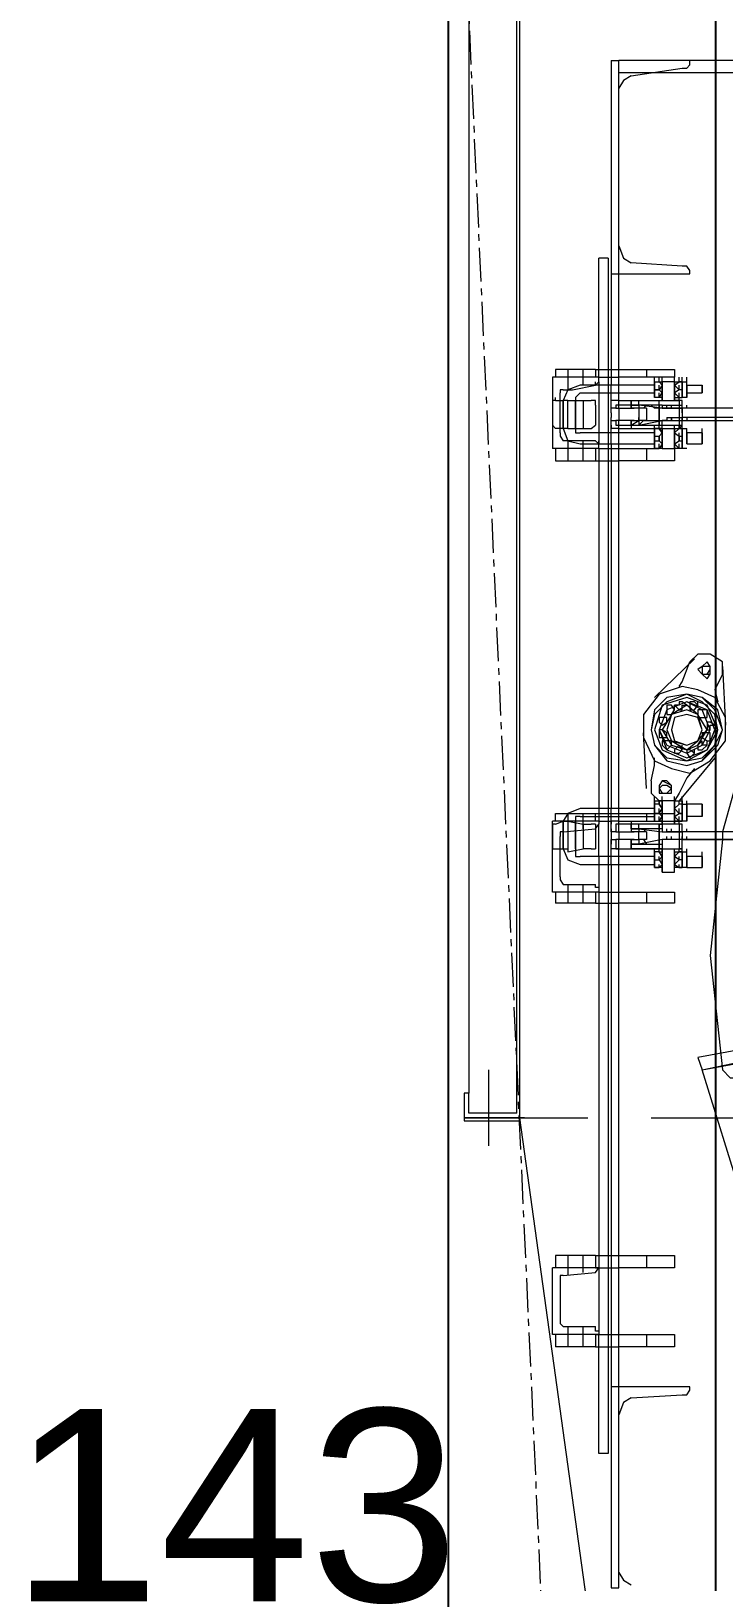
# Model space of a CAD drawing. Header units: millimetres. Extents: x 3220 to 226993, y 817 to 176024.
# Drawn here: x 157103 to 157751, y 88028 to 89478 of the extents above; entities that cross this region are included whole.
import ezdxf

# ---------------------------------------------------------------- set-up
doc = ezdxf.new("R2010")
doc.units = ezdxf.units.MM
doc.linetypes.add('AXES', pattern=[50.8, 31.75, -6.35, 6.35, -6.35])
doc.layers.add('Axe', color=1, linetype='AXES', lineweight=9)
doc.layers.add('Repère', color=76, linetype='Continuous')
doc.styles.get("Standard").update_dxf_attribs({"font": 'arial.ttf'})

# ---------------------------------------------------------------- blocks, each defined once
blk = doc.blocks.new('ligne broyage L 2')
at = {"color": 7, "linetype": 'Continuous', "lineweight": 5, "true_color": 0x000007}
for points in [[(-750.8, 10661.1), (-750.8, 12956.8)], [(-747.9, 10656.7), (-747.9, 12956.8)], [(-662.5, 11646.2), (-662.5, 11342.4), (-662.5, 11342.4)], [(-662.5, 11646.2), (-655.3, 11646.2), (-655.3, 11646.2)], [(-109.9, 11646.2), (-655.3, 11646.2), (-655.3, 11646.2)], [(-655.3, 11634.6), (-655.3, 11646.2)], [(-655.3, 11328), (-655.3, 11646.2), (-655.3, 11646.2)], [(-643.7, 11631.7), (-596, 11639), (-591.7, 11639), (-588.8, 11641.9), (-588.8, 11646.2)], [(-109.9, 11634.6), (-655.3, 11634.6)], [(-643.7, 11631.7), (-651, 11627.4), (-655.3, 11620.2)], [(-655.3, 11472.6), (-655.3, 11620.2)], [(-655.3, 11472.6), (-651, 11461), (-643.7, 11456.7)], [(-665.4, 11461), (-674.1, 11461)], [(-674.1, 11349.7), (-674.1, 11461), (-674.1, 11461)], [(-665.4, 11461), (-665.4, 10342.8), (-665.4, 10342.8)], [(-588.8, 11446.6), (-588.8, 11449.5), (-591.7, 11453.8), (-596, 11453.8), (-643.7, 11456.7)], [(-662.5, 11446.6), (-588.8, 11446.6)], [(-677, 11356.9), (-714.6, 11356.9)], [(-714.6, 11356.9), (-714.6, 11349.7)], [(-703, 11356.9), (-703, 11349.7)], [(-688.6, 11349.7), (-688.6, 11356.9)], [(-677, 11356.9), (-603.2, 11356.9), (-603.2, 11349.7), (-655.3, 11349.7)], [(-677, 11356.9), (-677, 11349.7)], [(-629.3, 11356.9), (-629.3, 11349.7)], [(-674.1, 11345.3), (-674.1, 11349.7), (-717.5, 11349.7), (-717.5, 11283.1)], [(-707.4, 11338.1), (-698.7, 11338.1), (-677, 11342.4), (-674.1, 11345.3)], [(-691.5, 11342.4), (-703, 11338.1), (-707.4, 11328)], [(-703, 11349.7), (-703, 11338.1)], [(-622, 11342.4), (-691.5, 11342.4)], [(-688.6, 11342.4), (-688.6, 11349.7)], [(-677, 11342.4), (-677, 11345.3), (-677, 11345.3)], [(-674.1, 11349.7), (-655.3, 11349.7), (-655.3, 11349.7)], [(-674.1, 11345.3), (-674.1, 11287.5), (-674.1, 11287.5)], [(-662.5, 11316.4), (-662.5, 11342.4), (-662.5, 11342.4)], [(-622, 11345.3), (-622, 11349.7)], [(-622, 11345.3), (-622, 11349.7)], [(-622, 11345.3), (-622, 11349.7), (-622, 11349.7)], [(-622, 11342.4), (-622, 11345.3)], [(-622, 11342.4), (-622, 11345.3), (-622, 11345.3)], [(-622, 11342.4), (-622, 11345.3), (-622, 11345.3)], [(-622, 11345.3), (-622, 11342.4), (-622, 11342.4)], [(-622, 11342.4), (-622, 11345.3), (-617.7, 11345.3)], [(-622, 11345.3), (-617.7, 11345.3), (-614.8, 11342.4), (-617.7, 11338.1)], [(-622, 11342.4), (-622, 11345.3), (-622, 11345.3)], [(-622, 11338.1), (-622, 11342.4), (-622, 11342.4)], [(-622, 11338.1), (-622, 11342.4)], [(-622, 11338.1), (-622, 11342.4), (-622, 11342.4)], [(-622, 11335.2), (-622, 11342.4), (-622, 11342.4)], [(-622, 11342.4), (-622, 11335.2), (-622, 11335.2)], [(-622, 11342.4), (-622, 11338.1), (-617.7, 11338.1)], [(-617.7, 11345.3), (-617.7, 11349.7), (-617.7, 11349.7)], [(-617.7, 11345.3), (-614.8, 11342.4)], [(-617.7, 11345.3), (-614.8, 11345.3)], [(-617.7, 11338.1), (-617.7, 11342.4), (-617.7, 11342.4)], [(-617.7, 11338.1), (-617.7, 11342.4), (-617.7, 11342.4)], [(-614.8, 11345.3), (-614.8, 11349.7)], [(-614.8, 11345.3), (-614.8, 11349.7)], [(-614.8, 11342.4), (-614.8, 11345.3)], [(-614.8, 11342.4), (-614.8, 11345.3), (-614.8, 11345.3)], [(-614.8, 11328), (-614.8, 11345.3)], [(-614.8, 11345.3), (-614.8, 11328), (-614.8, 11328)], [(-603.2, 11345.3), (-614.8, 11345.3)], [(-614.8, 11335.2), (-614.8, 11342.4), (-614.8, 11342.4)], [(-614.8, 11342.4), (-614.8, 11335.2), (-614.8, 11335.2)], [(-603.2, 11345.3), (-603.2, 11349.7)], [(-603.2, 11342.4), (-603.2, 11345.3), (-603.2, 11345.3)], [(-603.2, 11342.4), (-603.2, 11345.3)], [(-603.2, 11345.3), (-603.2, 11342.4), (-603.2, 11342.4)], [(-603.2, 11345.3), (-603.2, 11328)], [(-603.2, 11345.3), (-603.2, 11328), (-603.2, 11328)], [(-603.2, 11345.3), (-598.9, 11345.3)], [(-603.2, 11342.4), (-598.9, 11345.3), (-596, 11345.3)], [(-603.2, 11335.2), (-603.2, 11342.4), (-603.2, 11342.4)], [(-603.2, 11342.4), (-603.2, 11335.2), (-603.2, 11335.2)], [(-603.2, 11342.4), (-598.9, 11338.1), (-598.9, 11338.1)], [(-598.9, 11345.3), (-598.9, 11349.7)], [(-598.9, 11345.3), (-598.9, 11349.7)], [(-596, 11342.4), (-596, 11345.3), (-598.9, 11345.3)], [(-596, 11342.4), (-596, 11338.1), (-598.9, 11338.1)], [(-598.9, 11338.1), (-598.9, 11342.4), (-598.9, 11342.4)], [(-598.9, 11338.1), (-598.9, 11342.4)], [(-596, 11345.3), (-596, 11349.7)], [(-596, 11345.3), (-596, 11349.7)], [(-596, 11345.3), (-596, 11342.4)], [(-596, 11345.3), (-591.7, 11345.3), (-591.7, 11345.3)], [(-596, 11342.4), (-596, 11345.3), (-596, 11345.3)], [(-596, 11338.1), (-596, 11342.4)], [(-596, 11335.2), (-596, 11342.4), (-596, 11342.4)], [(-596, 11338.1), (-596, 11342.4)], [(-596, 11342.4), (-596, 11335.2), (-596, 11335.2)], [(-591.7, 11345.3), (-591.7, 11349.7)], [(-591.7, 11330.9), (-591.7, 11345.3), (-591.7, 11345.3)], [(-591.7, 11342.4), (-577.2, 11342.4), (-577.2, 11342.4)], [(-591.7, 11342.4), (-591.7, 11330.9), (-591.7, 11330.9)], [(-717.5, 11328), (-717.5, 11304.8)], [(-714.6, 11328), (-717.5, 11328), (-717.5, 11328)], [(-714.6, 11328), (-714.6, 11330.9)], [(-714.6, 11328), (-707.4, 11328)], [(-707.4, 11338.1), (-710.3, 11338.1), (-710.3, 11335.2)], [(-710.3, 11297.6), (-710.3, 11335.2), (-710.3, 11335.2)], [(-707.4, 11328), (-707.4, 11301.9)], [(-703, 11328), (-707.4, 11328), (-707.4, 11328)], [(-707.4, 11301.9), (-707.4, 11328), (-707.4, 11328)], [(-703, 11301.9), (-703, 11328), (-688.6, 11328)], [(-691.5, 11335.2), (-695.8, 11330.9), (-695.8, 11328)], [(-695.8, 11301.9), (-695.8, 11328)], [(-695.8, 11328), (-695.8, 11301.9), (-695.8, 11301.9)], [(-691.5, 11335.2), (-622, 11335.2)], [(-688.6, 11328), (-688.6, 11301.9)], [(-688.6, 11328), (-681.3, 11328)], [(-677, 11323.6), (-677, 11328), (-681.3, 11328)], [(-662.5, 11328), (-662.5, 11330.9)], [(-662.5, 11328), (-662.5, 11330.9), (-662.5, 11330.9)], [(-655.3, 11328), (-662.5, 11328)], [(-662.5, 11316.4), (-662.5, 11328)], [(-655.3, 11320.7), (-655.3, 11328), (-655.3, 11328)], [(-655.3, 11328), (-643.7, 11328)], [(-643.7, 11323.6), (-643.7, 11328)], [(-643.7, 11323.6), (-643.7, 11328)], [(-643.7, 11328), (-598.9, 11328), (-598.9, 11328)], [(-643.7, 11328), (-643.7, 11320.7), (-643.7, 11320.7)], [(-636.5, 11323.6), (-636.5, 11328), (-636.5, 11328)], [(-622, 11335.2), (-622, 11338.1), (-622, 11338.1)], [(-622, 11335.2), (-622, 11338.1)], [(-617.7, 11338.1), (-622, 11338.1)], [(-622, 11335.2), (-622, 11338.1), (-622, 11338.1)], [(-622, 11338.1), (-622, 11335.2), (-622, 11335.2)], [(-622, 11330.9), (-622, 11335.2)], [(-622, 11330.9), (-622, 11335.2)], [(-622, 11335.2), (-622, 11330.9), (-622, 11330.9)], [(-617.7, 11330.9), (-622, 11330.9), (-622, 11335.2)], [(-622, 11330.9), (-622, 11335.2), (-622, 11335.2)], [(-617.7, 11330.9), (-622, 11330.9), (-622, 11330.9)], [(-617.7, 11338.1), (-614.8, 11335.2), (-614.8, 11335.2)], [(-614.8, 11335.2), (-617.7, 11338.1), (-617.7, 11338.1)], [(-617.7, 11330.9), (-614.8, 11335.2)], [(-617.7, 11330.9), (-617.7, 11335.2), (-617.7, 11335.2)], [(-617.7, 11330.9), (-617.7, 11335.2), (-617.7, 11335.2)], [(-614.8, 11330.9), (-617.7, 11330.9)], [(-617.7, 11301.9), (-617.7, 11328), (-617.7, 11328)], [(-617.7, 11328), (-614.8, 11328)], [(-614.8, 11335.2), (-614.8, 11338.1)], [(-614.8, 11335.2), (-614.8, 11338.1), (-614.8, 11338.1)], [(-614.8, 11330.9), (-614.8, 11335.2)], [(-614.8, 11330.9), (-614.8, 11335.2), (-614.8, 11335.2)], [(-603.2, 11335.2), (-603.2, 11338.1)], [(-596, 11330.9), (-596, 11338.1), (-598.9, 11338.1), (-603.2, 11335.2)], [(-603.2, 11335.2), (-598.9, 11330.9), (-598.9, 11330.9)], [(-603.2, 11330.9), (-603.2, 11335.2)], [(-603.2, 11330.9), (-596, 11330.9), (-596, 11330.9)], [(-603.2, 11328), (-603.2, 11330.9)], [(-598.9, 11328), (-603.2, 11328)], [(-598.9, 11330.9), (-598.9, 11335.2)], [(-598.9, 11330.9), (-598.9, 11335.2), (-598.9, 11335.2)], [(-598.9, 11330.9), (-596, 11330.9)], [(-598.9, 11328), (-598.9, 11330.9)], [(-598.9, 11328), (-598.9, 11301.9), (-598.9, 11301.9)], [(-596, 11328), (-598.9, 11328)], [(-596, 11338.1), (-596, 11335.2)], [(-596, 11330.9), (-596, 11335.2)], [(-596, 11330.9), (-596, 11335.2)], [(-596, 11330.9), (-596, 11335.2), (-596, 11335.2)], [(-596, 11330.9), (-596, 11335.2), (-596, 11335.2)], [(-591.7, 11330.9), (-596, 11330.9), (-596, 11330.9)], [(-596, 11316.4), (-596, 11328), (-596, 11328)], [(-591.7, 11330.9), (-591.7, 11335.2)], [(-591.7, 11335.2), (-577.2, 11335.2), (-577.2, 11335.2)], [(-677, 11323.6), (-677, 11304.8)], [(-662.5, 11320.7), (-662.5, 11323.6), (-662.5, 11323.6)], [(-662.5, 11320.7), (-662.5, 11323.6), (-662.5, 11323.6)], [(-658.2, 11320.7), (-662.5, 11320.7), (-662.5, 11320.7)], [(-662.5, 11316.4), (-662.5, 11312)], [(-662.5, 11309.2), (-662.5, 11312), (-662.5, 11312)], [(-662.5, 11304.8), (-662.5, 11312)], [(-662.5, 11309.2), (-662.5, 11312), (-662.5, 11312)], [(-662.5, 11287.5), (-662.5, 11312), (-662.5, 11312)], [(-658.2, 11323.6), (-658.2, 11320.7)], [(-643.7, 11323.6), (-658.2, 11323.6)], [(-658.2, 11320.7), (-640.8, 11320.7), (-640.8, 11320.7)], [(-655.3, 11320.7), (-655.3, 11309.2), (-655.3, 11309.2)], [(-614.8, 11323.6), (-643.7, 11323.6)], [(-614.8, 11320.7), (-622, 11320.7), (-624.9, 11323.6), (-643.7, 11323.6)], [(-643.7, 11323.6), (-636.5, 11323.6), (-636.5, 11323.6)], [(-629.3, 11320.7), (-643.7, 11320.7), (-643.7, 11320.7)], [(-636.5, 11323.6), (-636.5, 11320.7), (-636.5, 11320.7)], [(-636.5, 11323.6), (-636.5, 11320.7)], [(-596, 11320.7), (-614.8, 11320.7), (-636.5, 11323.6)], [(-636.5, 11320.7), (-636.5, 11309.2), (-636.5, 11309.2)], [(-636.5, 11309.2), (-636.5, 11312)], [(-636.5, 11309.2), (-636.5, 11312)], [(-629.3, 11323.6), (-632.2, 11320.7), (-632.2, 11320.7)], [(-629.3, 11320.7), (-629.3, 11309.2)], [(-617.7, 11323.6), (-617.7, 11304.8)], [(-614.8, 11323.6), (-596, 11323.6)], [(-614.8, 11323.6), (-614.8, 11320.7)], [(-614.8, 11320.7), (-610.5, 11320.7), (-610.5, 11320.7)], [(-610.5, 11320.7), (-610.5, 11323.6)], [(-610.5, 11320.7), (-596, 11320.7), (-596, 11320.7)], [(-610.5, 11312), (-596, 11312), (-596, 11312)], [(-610.5, 11312), (-610.5, 11309.2)], [(-606.1, 11320.7), (-606.1, 11323.6)], [(-606.1, 11320.7), (-606.1, 11323.6)], [(-596, 11320.7), (-596, 11323.6)], [(-596, 11320.7), (-596, 11323.6)], [(-510.6, 11320.7), (-596, 11320.7)], [(-510.6, 11320.7), (-596, 11320.7)], [(-596, 11320.7), (-596, 11309.2)], [(-596, 11316.4), (-596, 11312)], [(-510.6, 11312), (-596, 11312)], [(-596, 11312), (-596, 11309.2), (-596, 11309.2)], [(-596, 11304.8), (-596, 11312), (-596, 11312)], [(-591.7, 11320.7), (-591.7, 11323.6)], [(-591.7, 11312), (-591.7, 11309.2), (-591.7, 11309.2)], [(-717.5, 11304.8), (-714.6, 11301.9), (-714.6, 11301.9)], [(-703, 11301.9), (-714.6, 11301.9), (-714.6, 11301.9)], [(-710.3, 11297.6), (-710.3, 11294.7), (-707.4, 11290.3)], [(-707.4, 11301.9), (-703, 11290.3), (-691.5, 11287.5)], [(-703, 11301.9), (-681.3, 11301.9), (-681.3, 11301.9)], [(-695.8, 11301.9), (-695.8, 11297.6), (-691.5, 11297.6)], [(-622, 11297.6), (-691.5, 11297.6), (-691.5, 11297.6)], [(-681.3, 11301.9), (-677, 11304.8), (-677, 11304.8)], [(-662.5, 11309.2), (-658.2, 11309.2)], [(-662.5, 11304.8), (-662.5, 11301.9), (-662.5, 11301.9)], [(-655.3, 11301.9), (-662.5, 11301.9), (-662.5, 11301.9)], [(-658.2, 11309.2), (-658.2, 11304.8)], [(-640.8, 11309.2), (-658.2, 11309.2), (-658.2, 11309.2)], [(-658.2, 11304.8), (-643.7, 11304.8)], [(-655.3, 11301.9), (-655.3, 11309.2), (-655.3, 11309.2)], [(-655.3, 11301.9), (-643.7, 11301.9)], [(-655.3, 10934.5), (-655.3, 11301.9), (-655.3, 11301.9)], [(-643.7, 11309.2), (-636.5, 11309.2), (-636.5, 11309.2)], [(-643.7, 11304.8), (-643.7, 11309.2)], [(-643.7, 11309.2), (-643.7, 11304.8)], [(-643.7, 11309.2), (-643.7, 11304.8), (-643.7, 11304.8)], [(-643.7, 11304.8), (-636.5, 11304.8), (-632.2, 11309.2), (-614.8, 11309.2)], [(-643.7, 11304.8), (-636.5, 11309.2), (-636.5, 11304.8)], [(-643.7, 11309.2), (-643.7, 11301.9), (-643.7, 11301.9)], [(-643.7, 11304.8), (-596, 11304.8), (-596, 11304.8)], [(-643.7, 11301.9), (-598.9, 11301.9), (-598.9, 11301.9)], [(-629.3, 11309.2), (-636.5, 11309.2), (-636.5, 11309.2)], [(-636.5, 11309.2), (-636.5, 11304.8)], [(-636.5, 11304.8), (-614.8, 11309.2), (-596, 11309.2)], [(-632.2, 11309.2), (-629.3, 11309.2)], [(-622, 11301.9), (-622, 11304.8)], [(-622, 11301.9), (-622, 11304.8), (-622, 11304.8)], [(-622, 11301.9), (-622, 11304.8)], [(-622, 11297.6), (-622, 11301.9)], [(-622, 11297.6), (-622, 11301.9), (-622, 11301.9)], [(-614.8, 11301.9), (-622, 11301.9), (-622, 11301.9)], [(-622, 11297.6), (-622, 11301.9)], [(-617.7, 11301.9), (-622, 11301.9), (-622, 11301.9)], [(-622, 11301.9), (-622, 11297.6)], [(-622, 11294.7), (-617.7, 11294.7), (-614.8, 11297.6), (-617.7, 11301.9)], [(-622, 11297.6), (-622, 11287.5), (-622, 11287.5)], [(-622, 11294.7), (-622, 11297.6)], [(-622, 11287.5), (-622, 11297.6), (-622, 11297.6)], [(-622, 11297.6), (-622, 11294.7)], [(-617.7, 11301.9), (-617.7, 11304.8), (-617.7, 11304.8)], [(-617.7, 11301.9), (-614.8, 11297.6), (-614.8, 11297.6)], [(-614.8, 11301.9), (-617.7, 11301.9)], [(-610.5, 11309.2), (-614.8, 11309.2), (-614.8, 11309.2)], [(-614.8, 11304.8), (-614.8, 11309.2)], [(-614.8, 11301.9), (-614.8, 11304.8)], [(-614.8, 11297.6), (-614.8, 11301.9)], [(-614.8, 11301.9), (-614.8, 11283.1), (-603.2, 11283.1), (-603.2, 11301.9)], [(-614.8, 11297.6), (-614.8, 11301.9), (-614.8, 11301.9)], [(-614.8, 11301.9), (-614.8, 11283.1), (-614.8, 11283.1)], [(-614.8, 11297.6), (-614.8, 11301.9), (-614.8, 11301.9)], [(-614.8, 11297.6), (-614.8, 11287.5), (-614.8, 11287.5)], [(-614.8, 11283.1), (-614.8, 11297.6), (-614.8, 11297.6)], [(-603.2, 11301.9), (-603.2, 11304.8)], [(-603.2, 11301.9), (-603.2, 11304.8)], [(-603.2, 11297.6), (-603.2, 11301.9)], [(-603.2, 11301.9), (-598.9, 11301.9)], [(-603.2, 11301.9), (-603.2, 11283.1)], [(-603.2, 11301.9), (-598.9, 11301.9), (-603.2, 11297.6)], [(-603.2, 11297.6), (-603.2, 11287.5), (-603.2, 11287.5)], [(-603.2, 11297.6), (-598.9, 11294.7)], [(-603.2, 11287.5), (-603.2, 11297.6), (-603.2, 11297.6)], [(-598.9, 11301.9), (-598.9, 11304.8)], [(-596, 11304.8), (-598.9, 11301.9), (-598.9, 11301.9)], [(-598.9, 11301.9), (-596, 11301.9), (-596, 11301.9)], [(-596, 11301.9), (-598.9, 11301.9), (-598.9, 11301.9)], [(-598.9, 11294.7), (-598.9, 11297.6)], [(-596, 11309.2), (-510.6, 11309.2)], [(-596, 11304.8), (-596, 11309.2)], [(-596, 11301.9), (-596, 11304.8)], [(-596, 11301.9), (-591.7, 11301.9), (-591.7, 11301.9)], [(-596, 11301.9), (-596, 11297.6), (-596, 11297.6)], [(-596, 11297.6), (-596, 11301.9), (-596, 11301.9)], [(-596, 11294.7), (-596, 11301.9), (-596, 11301.9)], [(-596, 11297.6), (-596, 11287.5), (-596, 11287.5)], [(-596, 11287.5), (-596, 11297.6), (-596, 11297.6)], [(-591.7, 11297.6), (-591.7, 11301.9)], [(-591.7, 11287.5), (-591.7, 11297.6)], [(-577.2, 11297.6), (-591.7, 11297.6)], [(-591.7, 11297.6), (-591.7, 11287.5), (-591.7, 11287.5)], [(-577.2, 11297.6), (-577.2, 11301.9), (-577.2, 11301.9)], [(-674.1, 11283.1), (-717.5, 11283.1)], [(-714.6, 11283.1), (-714.6, 11271.5)], [(-677, 11290.3), (-707.4, 11290.3), (-707.4, 11290.3)], [(-703, 11290.3), (-703, 11283.1)], [(-703, 11283.1), (-703, 11271.5)], [(-691.5, 11287.5), (-622, 11287.5), (-622, 11287.5)], [(-688.6, 11283.1), (-688.6, 11290.3)], [(-688.6, 11271.5), (-688.6, 11283.1)], [(-674.1, 11283.1), (-674.1, 11287.5), (-677, 11290.3)], [(-677, 11283.1), (-677, 11271.5)], [(-674.1, 11287.5), (-674.1, 11290.3), (-674.1, 11290.3)], [(-674.1, 11283.1), (-617.7, 11283.1), (-617.7, 11283.1)], [(-674.1, 11283.1), (-674.1, 10934.5), (-674.1, 10934.5)], [(-662.5, 11287.5), (-662.5, 10946.1), (-662.5, 10946.1)], [(-603.2, 11283.1), (-603.2, 11271.5), (-655.3, 11271.5)], [(-629.3, 11283.1), (-629.3, 11271.5)], [(-622, 11290.3), (-622, 11294.7)], [(-622, 11294.7), (-622, 11290.3), (-622, 11290.3)], [(-622, 11290.3), (-622, 11294.7), (-622, 11294.7)], [(-622, 11287.5), (-622, 11290.3), (-622, 11290.3)], [(-622, 11287.5), (-622, 11290.3)], [(-622, 11287.5), (-622, 11290.3), (-617.7, 11290.3)], [(-622, 11287.5), (-622, 11290.3)], [(-622, 11283.1), (-622, 11287.5)], [(-622, 11283.1), (-622, 11287.5)], [(-614.8, 11287.5), (-617.7, 11283.1), (-622, 11283.1), (-622, 11287.5)], [(-622, 11283.1), (-622, 11287.5)], [(-622, 11283.1), (-622, 11287.5)], [(-617.7, 11283.1), (-622, 11283.1)], [(-617.7, 11294.7), (-617.7, 11290.3)], [(-617.7, 11290.3), (-617.7, 11294.7)], [(-617.7, 11290.3), (-614.8, 11287.5)], [(-614.8, 11287.5), (-617.7, 11290.3)], [(-617.7, 11283.1), (-617.7, 11287.5), (-617.7, 11287.5)], [(-614.8, 11283.1), (-617.7, 11283.1)], [(-614.8, 11287.5), (-614.8, 11290.3)], [(-614.8, 11283.1), (-614.8, 11287.5)], [(-603.2, 11287.5), (-603.2, 11290.3)], [(-603.2, 11287.5), (-598.9, 11290.3), (-596, 11290.3)], [(-603.2, 11283.1), (-603.2, 11287.5)], [(-596, 11287.5), (-596, 11283.1), (-598.9, 11283.1), (-603.2, 11287.5)], [(-603.2, 11283.1), (-603.2, 11287.5), (-603.2, 11287.5)], [(-603.2, 11287.5), (-603.2, 11283.1), (-603.2, 11283.1)], [(-598.9, 11283.1), (-603.2, 11283.1), (-603.2, 11283.1)], [(-598.9, 11290.3), (-598.9, 11294.7)], [(-598.9, 11294.7), (-598.9, 11290.3)], [(-598.9, 11294.7), (-596, 11294.7)], [(-598.9, 11290.3), (-598.9, 11294.7), (-598.9, 11294.7)], [(-598.9, 11283.1), (-598.9, 11287.5)], [(-598.9, 11283.1), (-598.9, 11287.5)], [(-596, 11283.1), (-598.9, 11283.1), (-598.9, 11283.1)], [(-596, 11294.7), (-596, 11290.3)], [(-596, 11290.3), (-596, 11294.7)], [(-596, 11290.3), (-596, 11287.5), (-596, 11287.5)], [(-596, 11287.5), (-596, 11290.3)], [(-596, 11283.1), (-596, 11287.5)], [(-596, 11283.1), (-596, 11287.5)], [(-596, 11283.1), (-596, 11287.5), (-596, 11287.5)], [(-596, 11283.1), (-596, 11287.5)], [(-591.7, 11283.1), (-596, 11283.1), (-596, 11283.1)], [(-591.7, 11287.5), (-591.7, 11290.3)], [(-591.7, 11287.5), (-577.2, 11287.5)], [(-577.2, 11287.5), (-577.2, 11290.3), (-577.2, 11290.3)], [(-714.6, 11271.5), (-655.3, 11271.5), (-655.3, 11271.5)], [(-370.3, 11249.8), (-436.9, 11183.3), (-491.8, 11105.2), (-532.3, 11016.9), (-558.4, 10924.4)], [(-622, 11050.2), (-584.4, 11086.4)], [(-596, 11064.7), (-588.8, 11083.5)], [(-558.4, 11071.9), (-558.4, 11083.5), (-570, 11090.7), (-581.5, 11090.7), (-588.8, 11083.5)], [(-577.2, 11071.9), (-572.8, 11071.9), (-570, 11076.3), (-570, 11079.1), (-577.2, 11079.1), (-581.5, 11076.3)], [(-558.4, 11071.9), (-565.6, 11057.4)], [(-558.4, 11079.1), (-555.5, 11024.2)], [(-596, 11060.3), (-617.7, 11053.1), (-632.2, 11034.3), (-632.2, 11012.6), (-622, 10990.9)], [(-598.9, 11060.3), (-596, 11064.7)], [(-565.6, 11050.2), (-581.5, 11057.4), (-596, 11060.3)], [(-565.6, 11057.4), (-562.7, 11045.9), (-562.7, 11045.9)], [(-606.1, 11043), (-610.5, 11043), (-610.5, 11038.6)], [(-610.5, 11038.6), (-610.5, 11034.3), (-606.1, 11034.3)], [(-603.2, 11038.6), (-606.1, 11043), (-606.1, 11043)], [(-606.1, 11034.3), (-603.2, 11038.6), (-603.2, 11038.6)], [(-598.9, 11043), (-603.2, 11043), (-598.9, 11038.6)], [(-603.2, 11038.6), (-603.2, 11043), (-603.2, 11043)], [(-596, 11045.9), (-598.9, 11045.9), (-598.9, 11043)], [(-598.9, 11038.6), (-596, 11038.6), (-596, 11043)], [(-591.7, 11043), (-596, 11045.9)], [(-596, 11043), (-591.7, 11043), (-591.7, 11043)], [(-588.8, 10979.3), (-570, 10990.9), (-555.5, 11009.7), (-555.5, 11031.4), (-565.6, 11050.2)], [(-588.8, 11045.9), (-588.8, 11043), (-588.8, 11043)], [(-581.5, 11043), (-584.4, 11045.9), (-588.8, 11045.9)], [(-588.8, 11043), (-588.8, 11038.6), (-584.4, 11038.6)], [(-584.4, 11038.6), (-581.5, 11043), (-581.5, 11043)], [(-581.5, 11043), (-581.5, 11045.9), (-581.5, 11045.9)], [(-577.2, 11038.6), (-581.5, 11038.6), (-581.5, 11034.3)], [(-572.8, 11034.3), (-572.8, 11038.6), (-577.2, 11038.6)], [(-572.8, 11034.3), (-572.8, 11038.6), (-572.8, 11038.6)], [(-614.8, 11031.4), (-617.7, 11031.4), (-617.7, 11027.1)], [(-617.7, 11027.1), (-614.8, 11024.2), (-614.8, 11024.2)], [(-610.5, 11031.4), (-614.8, 11031.4), (-614.8, 11031.4)], [(-614.8, 11024.2), (-610.5, 11027.1), (-610.5, 11027.1)], [(-610.5, 11027.1), (-610.5, 11031.4), (-610.5, 11031.4)], [(-581.5, 11034.3), (-581.5, 11031.4), (-577.2, 11031.4)], [(-577.2, 11031.4), (-572.8, 11031.4), (-572.8, 11034.3)], [(-572.8, 11027.1), (-572.8, 11019.8), (-572.8, 11019.8)], [(-570, 11027.1), (-572.8, 11027.1), (-572.8, 11027.1)], [(-572.8, 11019.8), (-570, 11019.8), (-570, 11024.2)], [(-565.6, 11024.2), (-570, 11027.1), (-570, 11027.1)], [(-570, 11024.2), (-565.6, 11024.2)], [(-629.3, 10964.9), (-632.2, 11016.9), (-632.2, 11016.9)], [(-617.7, 11019.8), (-617.7, 11012.6), (-617.7, 11012.6)], [(-614.8, 11019.8), (-617.7, 11019.8), (-617.7, 11019.8)], [(-617.7, 11012.6), (-610.5, 11012.6), (-610.5, 11012.6)], [(-610.5, 11016.9), (-614.8, 11019.8), (-614.8, 11019.8)], [(-614.8, 11009.7), (-614.8, 11005.4), (-610.5, 11001)], [(-610.5, 11009.7), (-614.8, 11009.7), (-614.8, 11009.7)], [(-610.5, 11012.6), (-610.5, 11016.9), (-610.5, 11016.9)], [(-606.1, 11005.4), (-606.1, 11009.7), (-610.5, 11009.7)], [(-606.1, 11005.4), (-606.1, 11009.7), (-606.1, 11009.7)], [(-577.2, 11009.7), (-581.5, 11005.4), (-581.5, 11005.4)], [(-572.8, 11016.9), (-577.2, 11016.9), (-577.2, 11012.6)], [(-577.2, 11012.6), (-572.8, 11009.7), (-570, 11009.7)], [(-572.8, 11005.4), (-577.2, 11005.4), (-577.2, 11009.7)], [(-570, 11016.9), (-572.8, 11016.9), (-572.8, 11016.9)], [(-572.8, 11005.4), (-572.8, 11009.7)], [(-570, 11012.6), (-570, 11016.9)], [(-570, 11009.7), (-570, 11012.6), (-570, 11012.6)], [(-622, 10986.6), (-622, 10993.8), (-622, 10993.8)], [(-606.1, 11005.4), (-610.5, 11001), (-610.5, 11001)], [(-596, 11001), (-598.9, 11005.4), (-603.2, 11001)], [(-603.2, 11001), (-603.2, 10998.1), (-603.2, 10998.1)], [(-603.2, 10998.1), (-598.9, 10998.1), (-598.9, 10998.1)], [(-598.9, 10998.1), (-596, 11001)], [(-565.6, 10993.8), (-598.9, 10953.3)], [(-596, 11001), (-596, 11005.4), (-596, 11005.4)], [(-591.7, 11001), (-591.7, 10998.1), (-591.7, 10998.1)], [(-588.8, 11001), (-591.7, 11001), (-591.7, 11001)], [(-591.7, 10998.1), (-588.8, 10993.8), (-584.4, 10998.1)], [(-584.4, 10998.1), (-588.8, 11001), (-588.8, 11001)], [(-584.4, 10998.1), (-584.4, 11001)], [(-581.5, 11001), (-577.2, 11001), (-572.8, 11005.4)], [(-581.5, 11005.4), (-581.5, 11001), (-581.5, 11001)], [(-624.9, 10972.1), (-622, 10986.6)], [(-622, 10990.9), (-606.1, 10983.7), (-588.8, 10979.3)], [(-584.4, 10983.7), (-591.7, 10975)], [(-624.9, 10972.1), (-624.9, 10960.5), (-617.7, 10953.3)], [(-591.7, 10975), (-598.9, 10960.5), (-603.2, 10953.3), (-617.7, 10953.3)], [(-614.8, 10960.5), (-610.5, 10960.5), (-606.1, 10964.9), (-606.1, 10967.8), (-610.5, 10972.1), (-614.8, 10972.1), (-617.7, 10967.8), (-617.7, 10964.9)], [(-622, 10953.3), (-622, 10957.6)], [(-622, 10953.3), (-622, 10957.6)], [(-622, 10950.4), (-622, 10953.3)], [(-622, 10950.4), (-622, 10953.3)], [(-622, 10953.3), (-617.7, 10953.3), (-617.7, 10953.3)], [(-622, 10953.3), (-622, 10950.4), (-622, 10950.4)], [(-622, 10946.1), (-622, 10950.4), (-622, 10950.4)], [(-614.8, 10946.1), (-617.7, 10950.4), (-622, 10950.4)], [(-622, 10950.4), (-622, 10946.1)], [(-617.7, 10953.3), (-614.8, 10953.3)], [(-617.7, 10950.4), (-614.8, 10946.1)], [(-614.8, 10953.3), (-614.8, 10957.6)], [(-614.8, 10953.3), (-614.8, 10957.6)], [(-614.8, 10931.6), (-614.8, 10953.3)], [(-614.8, 10946.1), (-614.8, 10953.3), (-614.8, 10953.3)], [(-614.8, 10950.4), (-614.8, 10953.3)], [(-603.2, 10953.3), (-614.8, 10953.3)], [(-614.8, 10953.3), (-614.8, 10931.6), (-614.8, 10931.6)], [(-614.8, 10950.4), (-614.8, 10953.3), (-614.8, 10953.3)], [(-603.2, 10953.3), (-603.2, 10957.6)], [(-603.2, 10953.3), (-603.2, 10931.6)], [(-603.2, 10953.3), (-598.9, 10953.3)], [(-603.2, 10946.1), (-603.2, 10953.3), (-603.2, 10953.3)], [(-603.2, 10950.4), (-603.2, 10953.3)], [(-603.2, 10953.3), (-603.2, 10946.1), (-603.2, 10946.1)], [(-603.2, 10953.3), (-603.2, 10931.6), (-603.2, 10931.6)], [(-598.9, 10950.4), (-603.2, 10946.1)], [(-598.9, 10953.3), (-596, 10953.3), (-596, 10950.4)], [(-598.9, 10950.4), (-598.9, 10953.3)], [(-598.9, 10950.4), (-598.9, 10953.3)], [(-596, 10946.1), (-596, 10950.4), (-598.9, 10950.4)], [(-596, 10953.3), (-596, 10957.6)], [(-596, 10946.1), (-596, 10953.3), (-596, 10953.3)], [(-596, 10953.3), (-596, 10950.4)], [(-596, 10950.4), (-591.7, 10950.4), (-591.7, 10950.4)], [(-596, 10950.4), (-596, 10946.1)], [(-591.7, 10950.4), (-591.7, 10953.3)], [(-577.2, 10946.1), (-577.2, 10950.4), (-591.7, 10950.4)], [(-591.7, 10950.4), (-591.7, 10934.5), (-591.7, 10934.5)], [(-591.7, 10934.5), (-591.7, 10950.4)], [(-674.1, 10934.5), (-717.5, 10934.5), (-717.5, 10934.5)], [(-717.5, 10867.9), (-717.5, 10934.5)], [(-714.6, 10934.5), (-714.6, 10941.7), (-677, 10941.7)], [(-714.6, 10931.6), (-707.4, 10934.5), (-707.4, 10934.5)], [(-691.5, 10946.1), (-703, 10941.7), (-707.4, 10934.5)], [(-707.4, 10908.5), (-707.4, 10934.5), (-707.4, 10934.5)], [(-707.4, 10934.5), (-703, 10934.5), (-703, 10934.5)], [(-707.4, 10934.5), (-707.4, 10908.5)], [(-703, 10941.7), (-703, 10934.5)], [(-703, 10934.5), (-703, 10924.4)], [(-703, 10934.5), (-688.6, 10931.6)], [(-703, 10934.5), (-703, 10908.5)], [(-691.5, 10938.8), (-695.8, 10938.8), (-695.8, 10934.5)], [(-695.8, 10934.5), (-695.8, 10908.5), (-695.8, 10908.5)], [(-695.8, 10908.5), (-695.8, 10934.5)], [(-622, 10946.1), (-691.5, 10946.1)], [(-691.5, 10938.8), (-622, 10938.8)], [(-688.6, 10934.5), (-688.6, 10941.7), (-688.6, 10941.7)], [(-688.6, 10927.3), (-688.6, 10934.5)], [(-677, 10934.5), (-677, 10941.7), (-677, 10941.7)], [(-677, 10941.7), (-603.2, 10941.7), (-603.2, 10934.5)], [(-674.1, 10934.5), (-662.5, 10934.5), (-662.5, 10934.5)], [(-674.1, 10934.5), (-674.1, 10931.6)], [(-662.5, 10924.4), (-662.5, 10946.1), (-662.5, 10946.1)], [(-655.3, 10934.5), (-662.5, 10934.5)], [(-662.5, 10934.5), (-662.5, 10931.6), (-662.5, 10931.6)], [(-655.3, 10934.5), (-643.7, 10934.5)], [(-655.3, 10924.4), (-655.3, 10934.5), (-655.3, 10934.5)], [(-643.7, 10934.5), (-643.7, 10924.4), (-643.7, 10924.4)], [(-643.7, 10934.5), (-598.9, 10934.5), (-598.9, 10934.5)], [(-629.3, 10941.7), (-629.3, 10934.5)], [(-622, 10946.1), (-622, 10934.5), (-622, 10934.5)], [(-622, 10938.8), (-622, 10946.1), (-622, 10946.1)], [(-622, 10941.7), (-622, 10946.1), (-622, 10946.1)], [(-622, 10941.7), (-622, 10946.1)], [(-622, 10941.7), (-622, 10946.1), (-622, 10946.1)], [(-617.7, 10941.7), (-622, 10941.7), (-622, 10946.1)], [(-622, 10938.8), (-622, 10941.7), (-622, 10941.7)], [(-622, 10941.7), (-622, 10938.8)], [(-617.7, 10941.7), (-622, 10941.7)], [(-622, 10938.8), (-622, 10941.7)], [(-622, 10938.8), (-622, 10941.7), (-622, 10941.7)], [(-622, 10938.8), (-622, 10934.5), (-622, 10934.5)], [(-622, 10934.5), (-622, 10938.8)], [(-622, 10934.5), (-622, 10938.8)], [(-622, 10934.5), (-622, 10938.8), (-622, 10938.8)], [(-622, 10934.5), (-617.7, 10934.5)], [(-622, 10934.5), (-617.7, 10934.5), (-617.7, 10934.5)], [(-617.7, 10941.7), (-614.8, 10946.1)], [(-617.7, 10941.7), (-617.7, 10946.1)], [(-617.7, 10941.7), (-617.7, 10946.1), (-617.7, 10946.1)], [(-614.8, 10938.8), (-617.7, 10941.7)], [(-617.7, 10941.7), (-614.8, 10938.8)], [(-617.7, 10934.5), (-617.7, 10938.8), (-617.7, 10938.8)], [(-617.7, 10934.5), (-617.7, 10938.8), (-617.7, 10938.8)], [(-617.7, 10934.5), (-614.8, 10938.8)], [(-614.8, 10934.5), (-617.7, 10934.5)], [(-614.8, 10946.1), (-614.8, 10938.8), (-614.8, 10938.8)], [(-614.8, 10938.8), (-614.8, 10946.1), (-614.8, 10946.1)], [(-614.8, 10938.8), (-614.8, 10941.7)], [(-614.8, 10934.5), (-614.8, 10938.8), (-614.8, 10938.8)], [(-614.8, 10934.5), (-614.8, 10938.8)], [(-603.2, 10938.8), (-598.9, 10941.7), (-603.2, 10946.1)], [(-603.2, 10946.1), (-603.2, 10938.8), (-603.2, 10938.8)], [(-598.9, 10934.5), (-603.2, 10938.8), (-603.2, 10946.1)], [(-603.2, 10938.8), (-603.2, 10941.7)], [(-596, 10934.5), (-603.2, 10934.5), (-603.2, 10938.8), (-603.2, 10934.5)], [(-603.2, 10934.5), (-603.2, 10938.8)], [(-603.2, 10931.6), (-603.2, 10934.5)], [(-598.9, 10941.7), (-598.9, 10946.1), (-598.9, 10946.1)], [(-598.9, 10941.7), (-598.9, 10946.1)], [(-598.9, 10941.7), (-598.9, 10946.1), (-598.9, 10946.1)], [(-598.9, 10941.7), (-596, 10941.7), (-596, 10941.7)], [(-596, 10934.5), (-596, 10941.7), (-598.9, 10941.7)], [(-598.9, 10934.5), (-598.9, 10938.8)], [(-598.9, 10934.5), (-598.9, 10938.8), (-598.9, 10938.8)], [(-598.9, 10934.5), (-596, 10934.5), (-596, 10934.5)], [(-598.9, 10931.6), (-598.9, 10934.5), (-598.9, 10934.5)], [(-596, 10938.8), (-596, 10946.1), (-596, 10946.1)], [(-596, 10941.7), (-596, 10946.1)], [(-596, 10946.1), (-596, 10938.8), (-596, 10938.8)], [(-596, 10941.7), (-596, 10946.1), (-596, 10946.1)], [(-596, 10941.7), (-596, 10946.1)], [(-596, 10941.7), (-596, 10938.8)], [(-596, 10934.5), (-596, 10938.8)], [(-596, 10934.5), (-596, 10938.8), (-596, 10938.8)], [(-596, 10934.5), (-596, 10938.8)], [(-596, 10934.5), (-596, 10938.8), (-596, 10938.8)], [(-591.7, 10934.5), (-596, 10934.5), (-596, 10934.5)], [(-577.2, 10938.8), (-591.7, 10938.8), (-591.7, 10938.8)], [(-591.7, 10934.5), (-591.7, 10938.8)], [(-714.6, 10931.6), (-717.5, 10931.6), (-717.5, 10931.6)], [(-717.5, 10931.6), (-717.5, 10908.5)], [(-707.4, 10924.4), (-710.3, 10924.4), (-710.3, 10920)], [(-710.3, 10882.4), (-710.3, 10920), (-710.3, 10920)], [(-707.4, 10924.4), (-677, 10927.3), (-674.1, 10931.6)], [(-688.6, 10931.6), (-681.3, 10931.6)], [(-688.6, 10931.6), (-688.6, 10908.5)], [(-677, 10931.6), (-681.3, 10931.6), (-681.3, 10931.6)], [(-677, 10931.6), (-677, 10908.5)], [(-674.1, 10901.2), (-674.1, 10931.6), (-674.1, 10931.6)], [(-662.5, 10924.4), (-662.5, 10931.6)], [(-662.5, 10927.3), (-662.5, 10931.6)], [(-662.5, 10927.3), (-662.5, 10924.4), (-662.5, 10924.4)], [(-658.2, 10924.4), (-662.5, 10924.4), (-662.5, 10924.4)], [(-662.5, 10924.4), (-662.5, 10917.1)], [(-643.7, 10931.6), (-658.2, 10931.6)], [(-658.2, 10931.6), (-658.2, 10924.4)], [(-658.2, 10924.4), (-640.8, 10924.4), (-640.8, 10924.4)], [(-655.3, 10924.4), (-655.3, 10917.1), (-655.3, 10917.1)], [(-643.7, 10927.3), (-643.7, 10931.6)], [(-643.7, 10931.6), (-643.7, 10924.4)], [(-643.7, 10931.6), (-643.7, 10927.3)], [(-596, 10931.6), (-643.7, 10931.6), (-643.7, 10931.6)], [(-614.8, 10927.3), (-643.7, 10927.3), (-643.7, 10927.3)], [(-643.7, 10927.3), (-643.7, 10924.4)], [(-643.7, 10927.3), (-636.5, 10927.3), (-636.5, 10927.3)], [(-643.7, 10917.1), (-636.5, 10917.1), (-636.5, 10924.4)], [(-636.5, 10924.4), (-643.7, 10924.4), (-643.7, 10924.4)], [(-636.5, 10927.3), (-636.5, 10931.6)], [(-636.5, 10927.3), (-636.5, 10924.4)], [(-636.5, 10927.3), (-614.8, 10924.4), (-596, 10924.4)], [(-636.5, 10927.3), (-636.5, 10924.4), (-636.5, 10924.4)], [(-629.3, 10924.4), (-636.5, 10924.4)], [(-636.5, 10917.1), (-636.5, 10920)], [(-629.3, 10927.3), (-632.2, 10924.4)], [(-629.3, 10924.4), (-629.3, 10917.1)], [(-617.7, 10908.5), (-617.7, 10931.6), (-617.7, 10931.6)], [(-617.7, 10931.6), (-614.8, 10931.6)], [(-617.7, 10931.6), (-617.7, 10908.5)], [(-614.8, 10931.6), (-614.8, 10927.3)], [(-614.8, 10927.3), (-614.8, 10924.4), (-610.5, 10924.4)], [(-610.5, 10924.4), (-610.5, 10927.3)], [(-596, 10924.4), (-610.5, 10924.4), (-610.5, 10924.4)], [(-610.5, 10917.1), (-610.5, 10920)], [(-606.1, 10924.4), (-606.1, 10927.3)], [(-606.1, 10924.4), (-606.1, 10927.3)], [(-606.1, 10917.1), (-606.1, 10920), (-606.1, 10920)], [(-598.9, 10931.6), (-603.2, 10931.6)], [(-596, 10931.6), (-598.9, 10931.6)], [(-598.9, 10931.6), (-598.9, 10908.5), (-598.9, 10908.5)], [(-596, 10924.4), (-596, 10931.6)], [(-596, 10924.4), (-596, 10931.6), (-596, 10931.6)], [(-596, 10924.4), (-596, 10927.3)], [(-510.6, 10924.4), (-596, 10924.4), (-596, 10924.4)], [(-510.6, 10924.4), (-596, 10924.4)], [(-596, 10924.4), (-596, 10917.1)], [(-596, 10924.4), (-596, 10917.1)], [(-596, 10917.1), (-596, 10920)], [(-591.7, 10924.4), (-591.7, 10927.3)], [(-591.7, 10917.1), (-591.7, 10920), (-591.7, 10920)], [(-558.4, 10924.4), (-558.4, 10917.1), (-558.4, 10917.1)], [(-717.5, 10908.5), (-714.6, 10908.5), (-714.6, 10908.5)], [(-714.6, 10908.5), (-703, 10908.5), (-703, 10905.6), (-688.6, 10908.5)], [(-707.4, 10908.5), (-703, 10898.3), (-691.5, 10894)], [(-695.8, 10908.5), (-695.8, 10901.2), (-691.5, 10901.2)], [(-681.3, 10908.5), (-688.6, 10908.5)], [(-681.3, 10908.5), (-677, 10908.5), (-677, 10908.5)], [(-662.5, 10917.1), (-662.5, 10912.8), (-662.5, 10912.8)], [(-662.5, 10908.5), (-662.5, 10917.1)], [(-662.5, 10912.8), (-662.5, 10917.1), (-662.5, 10917.1)], [(-662.5, 10917.1), (-658.2, 10917.1), (-658.2, 10917.1)], [(-662.5, 10894), (-662.5, 10917.1), (-662.5, 10917.1)], [(-662.5, 10908.5), (-662.5, 10912.8), (-662.5, 10912.8)], [(-655.3, 10908.5), (-662.5, 10908.5), (-662.5, 10908.5)], [(-662.5, 10217), (-655.3, 10217), (-655.3, 10908.5)], [(-658.2, 10917.1), (-658.2, 10908.5)], [(-640.8, 10917.1), (-658.2, 10917.1), (-658.2, 10917.1)], [(-658.2, 10908.5), (-643.7, 10908.5)], [(-655.3, 10908.5), (-655.3, 10917.1), (-655.3, 10917.1)], [(-655.3, 10908.5), (-643.7, 10908.5), (-643.7, 10908.5)], [(-643.7, 10912.8), (-643.7, 10917.1), (-643.7, 10917.1)], [(-643.7, 10917.1), (-643.7, 10912.8)], [(-643.7, 10917.1), (-643.7, 10908.5)], [(-643.7, 10917.1), (-643.7, 10908.5), (-643.7, 10908.5)], [(-643.7, 10912.8), (-614.8, 10912.8), (-614.8, 10912.8)], [(-636.5, 10912.8), (-643.7, 10912.8), (-643.7, 10912.8)], [(-643.7, 10908.5), (-643.7, 10912.8), (-643.7, 10912.8)], [(-614.8, 10908.5), (-643.7, 10908.5)], [(-643.7, 10908.5), (-598.9, 10908.5), (-598.9, 10908.5)], [(-636.5, 10917.1), (-636.5, 10912.8)], [(-636.5, 10917.1), (-636.5, 10912.8)], [(-596, 10917.1), (-614.8, 10917.1), (-636.5, 10912.8)], [(-629.3, 10917.1), (-636.5, 10917.1), (-636.5, 10917.1)], [(-632.2, 10917.1), (-629.3, 10912.8)], [(-622, 10905.6), (-622, 10908.5)], [(-622, 10905.6), (-622, 10908.5), (-622, 10908.5)], [(-622, 10905.6), (-622, 10908.5)], [(-622, 10898.3), (-622, 10905.6), (-622, 10905.6)], [(-622, 10901.2), (-622, 10905.6)], [(-617.7, 10898.3), (-614.8, 10901.2), (-617.7, 10905.6), (-622, 10905.6)], [(-622, 10901.2), (-622, 10905.6), (-622, 10905.6)], [(-622, 10901.2), (-622, 10905.6), (-622, 10905.6)], [(-622, 10905.6), (-622, 10901.2), (-622, 10901.2)], [(-614.8, 10901.2), (-617.7, 10905.6), (-622, 10905.6)], [(-622, 10901.2), (-622, 10905.6), (-622, 10905.6)], [(-617.7, 10905.6), (-617.7, 10908.5)], [(-614.8, 10908.5), (-617.7, 10908.5)], [(-617.7, 10905.6), (-614.8, 10905.6)], [(-610.5, 10917.1), (-614.8, 10917.1), (-614.8, 10912.8)], [(-614.8, 10912.8), (-614.8, 10908.5), (-596, 10908.5)], [(-614.8, 10908.5), (-614.8, 10886.8), (-614.8, 10886.8)], [(-614.8, 10886.8), (-614.8, 10908.5)], [(-614.8, 10905.6), (-614.8, 10908.5)], [(-614.8, 10886.8), (-603.2, 10886.8), (-603.2, 10908.5)], [(-614.8, 10901.2), (-614.8, 10905.6)], [(-614.8, 10901.2), (-614.8, 10905.6), (-614.8, 10905.6)], [(-614.8, 10901.2), (-614.8, 10905.6), (-614.8, 10905.6)], [(-596, 10917.1), (-610.5, 10917.1), (-610.5, 10917.1)], [(-603.2, 10886.8), (-603.2, 10908.5), (-603.2, 10908.5)], [(-603.2, 10905.6), (-603.2, 10908.5)], [(-603.2, 10908.5), (-598.9, 10908.5)], [(-598.9, 10905.6), (-603.2, 10901.2), (-603.2, 10901.2)], [(-603.2, 10901.2), (-603.2, 10905.6)], [(-603.2, 10905.6), (-598.9, 10905.6)], [(-598.9, 10905.6), (-598.9, 10908.5)], [(-596, 10908.5), (-598.9, 10908.5), (-598.9, 10908.5)], [(-598.9, 10905.6), (-598.9, 10908.5), (-598.9, 10908.5)], [(-596, 10905.6), (-598.9, 10905.6)], [(-598.9, 10905.6), (-596, 10905.6)], [(-596, 10908.5), (-596, 10917.1)], [(-596, 10908.5), (-596, 10917.1), (-596, 10917.1)], [(-596, 10905.6), (-596, 10908.5)], [(-596, 10901.2), (-596, 10905.6), (-596, 10905.6)], [(-596, 10905.6), (-591.7, 10905.6), (-591.7, 10905.6)], [(-596, 10901.2), (-596, 10905.6)], [(-596, 10901.2), (-596, 10905.6), (-596, 10905.6)], [(-591.7, 10905.6), (-591.7, 10908.5)], [(-591.7, 10891.1), (-591.7, 10905.6)], [(-577.2, 10901.2), (-577.2, 10905.6), (-577.2, 10905.6)], [(-558.4, 10917.1), (-570, 10808.6), (-558.4, 10701.6)], [(-622, 10901.2), (-691.5, 10901.2), (-691.5, 10901.2)], [(-691.5, 10894), (-622, 10894), (-622, 10894)], [(-674.1, 10901.2), (-674.1, 10872.3), (-674.1, 10872.3)], [(-662.5, 10894), (-662.5, 10217), (-662.5, 10217)], [(-622, 10901.2), (-622, 10891.1), (-622, 10891.1)], [(-622, 10898.3), (-622, 10901.2)], [(-622, 10898.3), (-622, 10901.2), (-622, 10901.2)], [(-622, 10901.2), (-622, 10894), (-622, 10894)], [(-622, 10898.3), (-622, 10901.2)], [(-622, 10894), (-622, 10901.2), (-622, 10901.2)], [(-622, 10891.1), (-622, 10901.2), (-622, 10901.2)], [(-622, 10898.3), (-617.7, 10898.3), (-617.7, 10898.3)], [(-622, 10898.3), (-617.7, 10898.3), (-614.8, 10894)], [(-622, 10898.3), (-622, 10894)], [(-622, 10891.1), (-622, 10894), (-622, 10894)], [(-622, 10891.1), (-622, 10894), (-622, 10894)], [(-622, 10891.1), (-622, 10894)], [(-622, 10891.1), (-622, 10894)], [(-622, 10891.1), (-622, 10894)], [(-622, 10891.1), (-622, 10894)], [(-622, 10894), (-622, 10891.1), (-617.7, 10891.1)], [(-622, 10891.1), (-622, 10894), (-622, 10894)], [(-622, 10891.1), (-622, 10894), (-622, 10894)], [(-617.7, 10891.1), (-622, 10891.1), (-622, 10891.1)], [(-617.7, 10898.3), (-617.7, 10901.2)], [(-617.7, 10898.3), (-617.7, 10901.2)], [(-617.7, 10898.3), (-614.8, 10894), (-614.8, 10894)], [(-617.7, 10891.1), (-614.8, 10894), (-614.8, 10894)], [(-617.7, 10891.1), (-617.7, 10894)], [(-617.7, 10891.1), (-617.7, 10894)], [(-614.8, 10891.1), (-617.7, 10891.1)], [(-614.8, 10891.1), (-614.8, 10901.2), (-614.8, 10901.2)], [(-614.8, 10901.2), (-614.8, 10894), (-614.8, 10894)], [(-614.8, 10891.1), (-614.8, 10894)], [(-614.8, 10891.1), (-614.8, 10894)], [(-603.2, 10894), (-603.2, 10901.2), (-603.2, 10901.2)], [(-596, 10898.3), (-598.9, 10898.3), (-603.2, 10901.2)], [(-603.2, 10901.2), (-603.2, 10894), (-603.2, 10894)], [(-596, 10898.3), (-598.9, 10898.3), (-603.2, 10894)], [(-603.2, 10891.1), (-603.2, 10894)], [(-603.2, 10891.1), (-603.2, 10894)], [(-603.2, 10894), (-598.9, 10891.1), (-596, 10891.1)], [(-598.9, 10891.1), (-603.2, 10891.1)], [(-598.9, 10898.3), (-598.9, 10901.2)], [(-598.9, 10898.3), (-598.9, 10901.2), (-598.9, 10901.2)], [(-598.9, 10898.3), (-598.9, 10901.2), (-598.9, 10901.2)], [(-598.9, 10891.1), (-598.9, 10894)], [(-598.9, 10891.1), (-598.9, 10894)], [(-596, 10891.1), (-598.9, 10891.1), (-598.9, 10891.1)], [(-596, 10898.3), (-596, 10901.2)], [(-596, 10898.3), (-596, 10901.2), (-596, 10901.2)], [(-596, 10894), (-596, 10901.2), (-596, 10901.2)], [(-596, 10898.3), (-596, 10901.2)], [(-596, 10901.2), (-596, 10894), (-596, 10898.3)], [(-596, 10894), (-596, 10898.3)], [(-596, 10891.1), (-596, 10894)], [(-596, 10891.1), (-596, 10894)], [(-596, 10891.1), (-596, 10894), (-596, 10894)], [(-596, 10891.1), (-596, 10894)], [(-591.7, 10891.1), (-596, 10891.1), (-596, 10891.1)], [(-577.2, 10901.2), (-591.7, 10901.2), (-591.7, 10901.2)], [(-591.7, 10901.2), (-591.7, 10891.1), (-591.7, 10891.1)], [(-591.7, 10891.1), (-591.7, 10894)], [(-591.7, 10891.1), (-577.2, 10891.1)], [(-577.2, 10891.1), (-577.2, 10894), (-577.2, 10894)], [(-710.3, 10882.4), (-710.3, 10879.5), (-707.4, 10875.2)], [(-674.1, 10867.9), (-717.5, 10867.9)], [(-714.6, 10867.9), (-714.6, 10857.8), (-714.6, 10857.8)], [(-707.4, 10875.2), (-677, 10875.2)], [(-703, 10875.2), (-703, 10867.9)], [(-703, 10867.9), (-703, 10857.8)], [(-688.6, 10867.9), (-688.6, 10875.2)], [(-688.6, 10857.8), (-688.6, 10867.9), (-688.6, 10867.9)], [(-674.1, 10872.3), (-677, 10872.3), (-677, 10875.2)], [(-677, 10867.9), (-677, 10857.8), (-655.3, 10857.8)], [(-674.1, 10872.3), (-674.1, 10867.9)], [(-674.1, 10867.9), (-603.2, 10867.9), (-603.2, 10867.9)], [(-674.1, 10867.9), (-674.1, 10457.1), (-674.1, 10457.1)], [(-603.2, 10867.9), (-603.2, 10857.8), (-655.3, 10857.8)], [(-629.3, 10867.9), (-629.3, 10857.8)], [(-677, 10857.8), (-714.6, 10857.8)], [(-503.4, 10727.6), (-581.5, 10713.2)], [(-581.5, 10713.2), (-577.2, 10701.6)], [(-577.2, 10701.6), (-499.1, 10716.1)], [(-536.7, 10571.4), (-539.6, 10580.1), (-577.2, 10701.6), (-522.2, 10713.2)], [(-776.8, 10630.7), (-776.8, 10701.6)], [(-558.4, 10701.6), (-551.1, 10694.4), (-543.9, 10694.4)], [(-747.9, 10656.7), (-684.2, 10656.7)], [(-624.9, 10656.7), (-499.1, 10656.7)], [(-674.1, 10454.2), (-717.5, 10454.2), (-717.5, 10516.4)], [(-674.1, 10516.4), (-717.5, 10516.4), (-717.5, 10516.4)], [(-677, 10528), (-714.6, 10528)], [(-714.6, 10528), (-714.6, 10516.4)], [(-677, 10516.4), (-714.6, 10516.4)], [(-707.4, 10509.2), (-677, 10512.1), (-674.1, 10516.4)], [(-703, 10528), (-703, 10516.4)], [(-703, 10516.4), (-703, 10509.2)], [(-688.6, 10516.4), (-688.6, 10528)], [(-688.6, 10512.1), (-688.6, 10516.4)], [(-677, 10528), (-603.2, 10528), (-603.2, 10516.4), (-655.3, 10516.4)], [(-677, 10528), (-677, 10516.4)], [(-677, 10516.4), (-655.3, 10516.4), (-655.3, 10516.4)], [(-629.3, 10528), (-629.3, 10516.4)], [(-707.4, 10509.2), (-710.3, 10509.2), (-710.3, 10504.9)], [(-710.3, 10504.9), (-710.3, 10468.7), (-710.3, 10468.7)], [(-710.3, 10468.7), (-710.3, 10464.4), (-707.4, 10461.5)], [(-707.4, 10461.5), (-677, 10461.5)], [(-703, 10461.5), (-703, 10454.2)], [(-688.6, 10454.2), (-688.6, 10461.5)], [(-674.1, 10457.1), (-677, 10457.1), (-677, 10461.5)], [(-674.1, 10457.1), (-674.1, 10454.2)], [(-677, 10454.2), (-714.6, 10454.2)], [(-714.6, 10454.2), (-714.6, 10442.7)], [(-677, 10442.7), (-714.6, 10442.7)], [(-703, 10454.2), (-703, 10442.7)], [(-688.6, 10442.7), (-688.6, 10454.2)], [(-677, 10454.2), (-603.2, 10454.2), (-603.2, 10442.7), (-655.3, 10442.7)], [(-677, 10454.2), (-677, 10442.7)], [(-677, 10442.7), (-655.3, 10442.7), (-655.3, 10442.7)], [(-674.1, 10342.8), (-674.1, 10454.2), (-674.1, 10454.2)], [(-629.3, 10454.2), (-629.3, 10442.7)], [(-588.8, 10405), (-662.5, 10405), (-662.5, 10405)], [(-643.7, 10394.9), (-596, 10397.8), (-591.7, 10397.8), (-588.8, 10402.1)], [(-588.8, 10402.1), (-588.8, 10405), (-588.8, 10405)], [(-643.7, 10394.9), (-651, 10390.6), (-655.3, 10379)], [(-655.3, 10231.5), (-655.3, 10379)], [(-665.4, 10342.8), (-674.1, 10342.8)], [(-655.3, 10231.5), (-651, 10224.2), (-643.7, 10219.9)]]:
    blk.add_lwpolyline(points, dxfattribs=at)
at = {"color": 7, "linetype": 'Continuous', "lineweight": 15, "true_color": 0x000007}
for points in [[(-795.6, 12690.6), (-795.6, 10679.9), (-795.6, 10679.9)], [(-750.8, 10661.1), (-795.6, 10661.1), (-795.6, 10679.9), (-800, 10679.9), (-800, 10656.7), (-747.9, 10656.7), (-800, 10656.7)], [(-658.2, 10008.7), (-747.9, 10656.7), (-800, 10656.7), (-747.9, 10656.7)], [(-747.9, 10656.7), (-795.6, 10656.7), (-795.6, 10656.7)]]:
    blk.add_lwpolyline(points, dxfattribs=at)
at = {"color": 7, "linetype": 'Continuous', "lineweight": 5, "true_color": 0x000007}
for points in [[(-622, 11342.4), (-622, 11335.2)], [(-622, 11342.4), (-622, 11335.2)], [(-622, 11342.4), (-622, 11335.2)], [(-622, 11335.2), (-622, 11342.4)], [(-614.8, 11335.2), (-614.8, 11342.4)], [(-614.8, 11342.4), (-614.8, 11335.2)], [(-603.2, 11342.4), (-603.2, 11335.2)], [(-603.2, 11335.2), (-603.2, 11342.4)], [(-596, 11330.9), (-596, 11345.3)], [(-591.7, 11335.2), (-591.7, 11342.4)], [(-577.2, 11342.4), (-577.2, 11335.2), (-577.2, 11342.4), (-577.2, 11335.2)], [(-603.2, 11335.2), (-603.2, 11330.9)], [(-643.7, 11323.6), (-643.7, 11320.7)], [(-606.1, 11312), (-606.1, 11309.2)], [(-622, 11301.9), (-622, 11297.6)], [(-622, 11287.5), (-622, 11297.6)], [(-622, 11287.5), (-622, 11297.6), (-622, 11287.5), (-622, 11297.6)], [(-622, 11297.6), (-622, 11287.5)], [(-614.8, 11297.6), (-614.8, 11287.5)], [(-614.8, 11287.5), (-614.8, 11297.6)], [(-603.2, 11301.9), (-603.2, 11297.6)], [(-603.2, 11287.5), (-603.2, 11297.6)], [(-603.2, 11297.6), (-603.2, 11287.5)], [(-596, 11301.9), (-596, 11283.1)], [(-591.7, 11297.6), (-591.7, 11287.5)], [(-577.2, 11287.5), (-577.2, 11297.6)], [(-577.2, 11297.6), (-577.2, 11287.5)], [(-622, 11283.1), (-622, 11287.5)], [(-570, 11076.3), (-570, 11079.1), (-572.8, 11083.5), (-577.2, 11079.1), (-581.5, 11076.3), (-577.2, 11071.9), (-572.8, 11067.6), (-570, 11071.9)], [(-570, 11076.3), (-570, 11079.1), (-577.2, 11079.1), (-577.2, 11071.9), (-570, 11071.9)], [(-562.7, 11019.8), (-565.6, 11034.3), (-577.2, 11045.9), (-591.7, 11053.1), (-610.5, 11045.9), (-622, 11034.3), (-624.9, 11019.8), (-622, 11005.4), (-610.5, 10993.8), (-591.7, 10990.9), (-577.2, 10993.8), (-565.6, 11005.4)], [(-558.4, 11019.8), (-562.7, 11038.6), (-577.2, 11050.2), (-591.7, 11053.1), (-610.5, 11050.2), (-622, 11038.6), (-624.9, 11019.8), (-622, 11005.4), (-610.5, 10990.9), (-591.7, 10986.6), (-577.2, 10990.9), (-562.7, 11005.4)], [(-558.4, 11019.8), (-565.6, 11038.6), (-577.2, 11050.2), (-591.7, 11053.1), (-610.5, 11050.2), (-622, 11038.6), (-624.9, 11019.8), (-622, 11005.4), (-610.5, 10990.9), (-591.7, 10986.6), (-577.2, 10990.9), (-565.6, 11005.4)], [(-562.7, 11019.8), (-572.8, 11043), (-591.7, 11050.2), (-614.8, 11043), (-622, 11019.8), (-614.8, 11001), (-591.7, 10990.9), (-572.8, 11001)], [(-570, 11019.8), (-577.2, 11038.6), (-591.7, 11045.9), (-610.5, 11038.6), (-617.7, 11019.8), (-610.5, 11005.4), (-591.7, 10998.1), (-577.2, 11005.4)], [(-565.6, 11019.8), (-572.8, 11038.6), (-591.7, 11045.9), (-610.5, 11038.6), (-617.7, 11019.8), (-610.5, 11001), (-591.7, 10993.8), (-572.8, 11001)], [(-572.8, 11019.8), (-581.5, 11034.3), (-591.7, 11043), (-606.1, 11034.3), (-614.8, 11019.8), (-606.1, 11005.4), (-591.7, 11001), (-581.5, 11005.4), (-572.8, 11019.8), (-581.5, 11034.3), (-591.7, 11043), (-606.1, 11034.3), (-614.8, 11019.8), (-606.1, 11005.4), (-591.7, 11001), (-581.5, 11005.4)], [(-577.2, 11019.8), (-581.5, 11034.3), (-591.7, 11038.6), (-606.1, 11034.3), (-610.5, 11019.8), (-606.1, 11009.7), (-591.7, 11005.4), (-581.5, 11009.7)], [(-572.8, 11019.8), (-581.5, 11034.3), (-591.7, 11038.6), (-606.1, 11034.3), (-610.5, 11019.8), (-606.1, 11009.7), (-591.7, 11001), (-581.5, 11009.7)], [(-577.2, 11019.8), (-581.5, 11031.4), (-591.7, 11034.3), (-603.2, 11031.4), (-606.1, 11019.8), (-603.2, 11009.7), (-591.7, 11005.4), (-581.5, 11009.7)], [(-606.1, 10964.9), (-606.1, 10967.8), (-614.8, 10972.1), (-617.7, 10967.8), (-617.7, 10960.5), (-606.1, 10960.5)], [(-606.1, 10964.9), (-610.5, 10967.8), (-614.8, 10967.8), (-617.7, 10964.9), (-614.8, 10960.5), (-610.5, 10960.5)], [(-622, 10946.1), (-622, 10953.3)], [(-622, 10938.8), (-622, 10950.4), (-622, 10938.8), (-622, 10946.1)], [(-622, 10938.8), (-622, 10950.4)], [(-617.7, 10953.3), (-617.7, 10950.4)], [(-614.8, 10950.4), (-614.8, 10938.8)], [(-614.8, 10938.8), (-614.8, 10950.4)], [(-603.2, 10950.4), (-603.2, 10938.8)], [(-603.2, 10938.8), (-603.2, 10950.4)], [(-596, 10934.5), (-596, 10950.4)], [(-591.7, 10950.4), (-591.7, 10938.8)], [(-577.2, 10938.8), (-577.2, 10950.4)], [(-622, 10938.8), (-622, 10946.1)], [(-577.2, 10946.1), (-577.2, 10938.8)], [(-603.2, 10901.2), (-603.2, 10905.6)], [(-596, 10917.1), (-510.6, 10917.1)], [(-596, 10891.1), (-596, 10905.6)], [(-622, 10894), (-622, 10901.2)], [(-622, 10891.1), (-622, 10901.2)], [(-622, 10894), (-622, 10901.2)], [(-614.8, 10894), (-614.8, 10901.2), (-614.8, 10891.1)], [(-614.8, 10901.2), (-614.8, 10891.1)], [(-603.2, 10901.2), (-603.2, 10891.1)], [(-603.2, 10891.1), (-603.2, 10901.2)], [(-603.2, 10891.1), (-603.2, 10894)], [(-591.7, 10901.2), (-591.7, 10891.1)], [(-577.2, 10901.2), (-577.2, 10894)], [(-577.2, 10891.1), (-577.2, 10901.2)]]:
    blk.add_lwpolyline(points, close=True, dxfattribs=at)
at = {"color": 7, "linetype": 'Continuous', "lineweight": 15, "true_color": 0x000007}
for points in [[(-747.9, 10653.9), (-747.9, 10656.7), (-800, 10656.7), (-800, 10653.9)], [(-743.5, 10656.7), (-791.3, 10656.7)]]:
    blk.add_lwpolyline(points, close=True, dxfattribs=at)

msp = doc.modelspace()

# ---------------------------------------------------------------- linework, layer by layer
at = {"color": 4}
for p, q in [((157493.2, 96438.9), (157493.2, 87177.9)), ((157743.2, 96438.9), (157743.2, 87177.9))]:
    msp.add_line(p, q, dxfattribs=at)
at = {"layer": 'Axe'}
msp.add_line((157158.2, 97242.4), (157618.2, 87177.9), dxfattribs=at)

# ---------------------------------------------------------------- block references
msp.add_blockref('ligne broyage L 2', (158308.2, 77804.2))

# ---------------------------------------------------------------- texts
at = {"layer": 'Repère', "insert": (157083.8, 88188.6), "char_height": 180, "attachment_point": 1}
msp.add_mtext_dynamic_manual_height_columns('143', width=631.382, gutter_width=12.5, heights=[0], dxfattribs=at)

doc.saveas('drawing.dxf')
